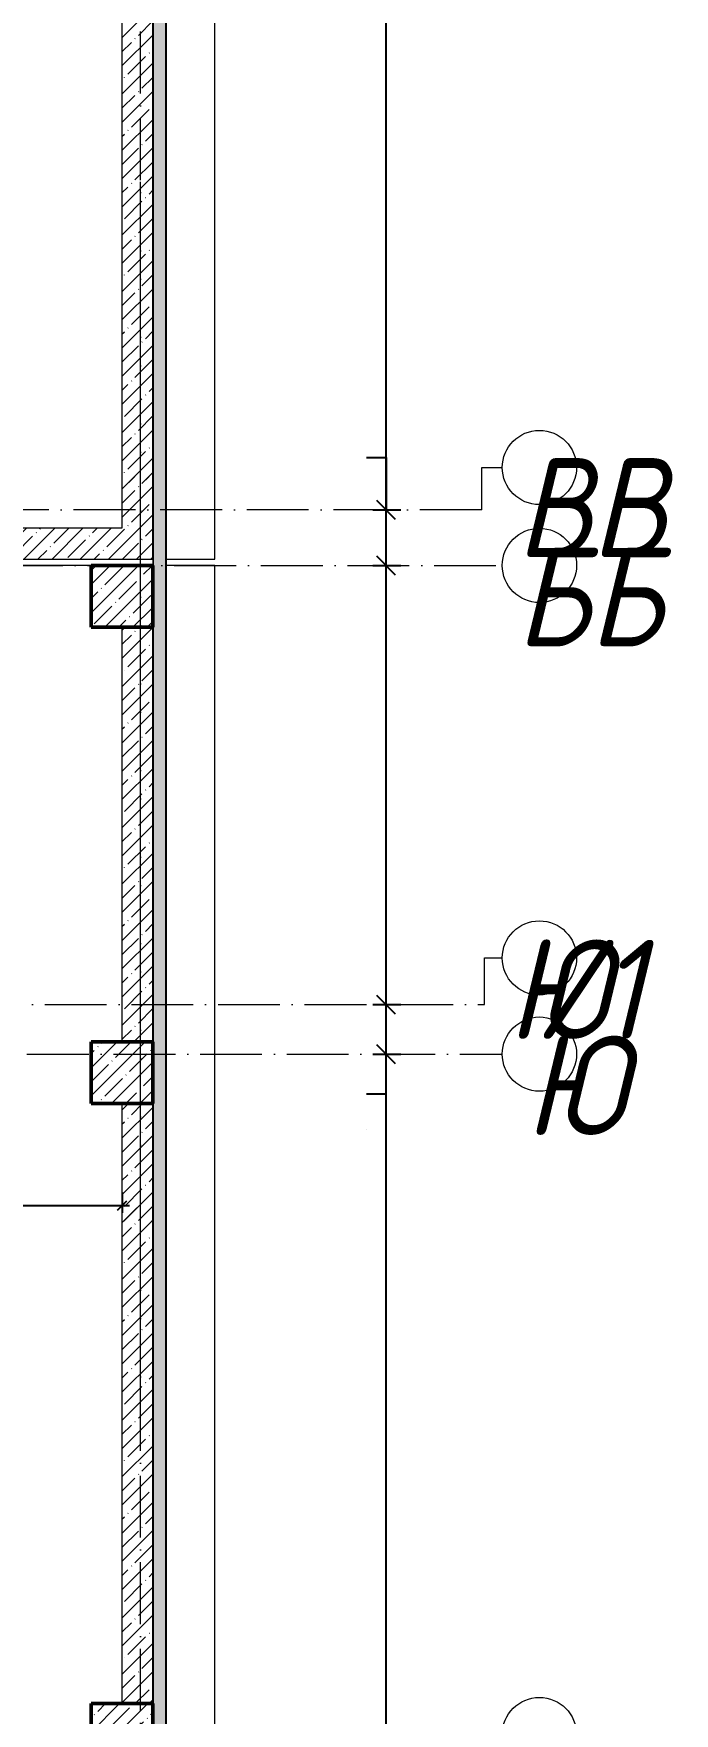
# Model space of a CAD drawing. Header units: millimetres. Extents: x -356862 to 418287, y 0 to 839748.
# Drawn here: x -250466 to -245286, y 496518 to 510096 of the extents above; entities that cross this region are included whole.
import ezdxf

# ---------------------------------------------------------------- set-up
doc = ezdxf.new("R2010")
doc.units = ezdxf.units.MM
doc.linetypes.add('50_200_ШТРИХ_1Т_ш5_п1_п1_', pattern=[700, 500, -100, 0, -100])
for name, color, linetype, lineweight in [('A-____-____-DIMS', 7, 'Continuous', 9), ('A-FLOR-____-OTLN', 7, 'Continuous', 9), ('A-WALL-____-MCUT', 7, 'Continuous', 13), ('A-WALL-____-MCUT-1', 7, 'Continuous', 9), ('A-WALL-____-MCUT-3', 7, 'Continuous', 9), ('A-WALL-____-PATT-1', 7, 'Continuous', 9), ('A-WALL-FNSH-MCUT-1', 7, 'Continuous', 9), ('S-COLS-____-MCUT', 7, 'Continuous', 50), ('S-COLS-____-OTLN', 7, 'Continuous', 9), ('S-GRID-____-IDEN', 7, 'Continuous', 9), ('S-GRID-____-OTLN', 7, 'Continuous', 9), ('S-GRID-____-OTLN-1', 7, '50_200_ШТРИХ_1Т_ш5_п1_п1_', 9)]:
    doc.layers.add(name, color=color, linetype=linetype, lineweight=lineweight)
doc.styles.add('ISOCPEUR_I', font='isocpeui.ttf', dxfattribs={"width": 0.9, "height": 2.5})
doc.styles.add('ISOCPEUR_I_7', font='isocpeui.ttf', dxfattribs={"width": 0.9, "height": 90})
doc.dimstyles.new('ISO-1_8_0_9К_СРЕДНИЙ_Кладочные', dxfattribs={"dimscale": 304.8, "dimtxt": 89.638306, "dimasz": 0.246063, "dimexe": 0.19685, "dimexo": 0, "dimgap": 0, "dimtad": 1, "dimdec": 3, "dimrnd": 0.001, "dimdsep": 46, "dimtxsty": 'ISOCPEUR_I_7', "dimblk1": 'OBLIQUE', "dimblk2": 'OBLIQUE', "dimsah": 1, "dimcen": 0.09, "dimdle": 0.19685, "dimazin": 0, "dimtfac": 1, "dimtdec": 4, "dimtix": 1, "dimtmove": 2, "dimatfit": 3, "dimfxl": 1, "dimtvp": 1, "dimtolj": 1, "dimtzin": 0, "dimarcsym": 2})
doc.dimstyles.new('ISO-2_5_0_9К_БОЛЬШОЙ_ОСИ', dxfattribs={"dimscale": 304.8, "dimtxt": 248.995294, "dimasz": 0.492126, "dimexe": 0.393701, "dimexo": 0, "dimgap": 0, "dimtad": 1, "dimdec": 0, "dimzin": 0, "dimdsep": 46, "dimtxsty": 'ISOCPEUR_I', "dimblk1": 'OBLIQUE', "dimblk2": 'OBLIQUE', "dimsah": 1, "dimcen": 0.09, "dimdle": 0.393701, "dimazin": 0, "dimtfac": 1, "dimtdec": 4, "dimtix": 1, "dimtmove": 0, "dimatfit": 3, "dimfxl": 1, "dimtvp": 1, "dimtolj": 1, "dimtzin": 0, "dimarcsym": 2})
doc.dimstyles.new('ISO-2_5_0_9К_БОЛЬШОЙ_ОСИ_1', dxfattribs={"dimscale": 304.8, "dimtxt": 248.995294, "dimasz": 0.492126, "dimexe": 0.393701, "dimexo": 0, "dimgap": 0, "dimtad": 1, "dimdec": 0, "dimzin": 0, "dimdsep": 46, "dimtxsty": 'ISOCPEUR_I', "dimblk1": 'OBLIQUE', "dimblk2": 'OBLIQUE', "dimsah": 1, "dimcen": 0.09, "dimdle": 0.393701, "dimazin": 0, "dimtfac": 1, "dimtdec": 4, "dimtix": 1, "dimtmove": 1, "dimatfit": 3, "dimfxl": 1, "dimtvp": 1, "dimtolj": 1, "dimtzin": 0, "dimarcsym": 2})
pattern_1 = [(45, (-350751.34, 459015.94), (-114.04925, 114.04925), []), (45, (-350637.3, 459015.94), (-114.04925, 114.04925), [201.612, -40.322, 3.353, -36.97])]
pattern_2 = [(45, (-101000, -46531.04), (-114.04925, 114.04925), []), (45, (-100885.95, -46531.04), (-114.04925, 114.04925), [201.613, -40.323, 3.353, -36.97])]
pattern_3 = [(45, (-101000, -42681.04), (-114.04925, 114.04925), []), (45, (-100885.95, -42681.04), (-114.04925, 114.04925), [201.613, -40.323, 3.353, -36.97])]
pattern_4 = [(45, (-350751.34, 459015.94), (-114.04925, 114.04925), []), (45, (-350637.3, 459015.94), (-114.04925, 114.04925), [201.612, -40.322, 3.353, -36.97])]

# ---------------------------------------------------------------- blocks, each defined once
blk = doc.blocks.new('BSC_Колонна _Прямоугольная - 500х500-V125-АР1_Кладочный план подвала в осях 1-64_Ю-ЯЯ')
at = {"layer": 'S-COLS-____-OTLN'}
h = blk.add_hatch(dxfattribs=at)
h.set_pattern_fill('FP_141', color=256, style=0, pattern_type=2)
h.set_pattern_definition(pattern_2)
h.paths.add_polyline_path([(-250, -250), (250, -250), (250, 250), (-250, 250)], flags=0)
at = {"layer": 'S-COLS-____-MCUT'}
for p, q in [((250, 250), (-250, 250)), ((-250, 250), (-250, -250)), ((250, -250), (250, 250)), ((-250, -250), (250, -250))]:
    blk.add_line(p, q, dxfattribs=at)
blk = doc.blocks.new('BSC_Колонна _Прямоугольная - 500х500-V127-АР1_Кладочный план подвала в осях 1-64_Ю-ЯЯ')
at = {"layer": 'S-COLS-____-OTLN'}
h = blk.add_hatch(dxfattribs=at)
h.set_pattern_fill('FP_143', color=256, style=0, pattern_type=2)
h.set_pattern_definition(pattern_3)
h.paths.add_polyline_path([(-250, -250), (250, -250), (250, 250), (-250, 250)], flags=0)
at = {"layer": 'S-COLS-____-MCUT'}
for p, q in [((250, 250), (-250, 250)), ((-250, 250), (-250, -250)), ((250, -250), (250, 250)), ((-250, -250), (250, -250))]:
    blk.add_line(p, q, dxfattribs=at)
blk = doc.blocks.new('Ось сетки - Круг_Ø6_00__ISO-2_5_0_9K_-25732049-АР1_Кладочный план подвала в осях 1-64_Ю-ЯЯ')
at = {"layer": 'S-GRID-____-IDEN'}
blk.add_circle((0, 0), 3, dxfattribs=at)
blk = doc.blocks.new('_Oblique')
at = {"color": 0, "linetype": 'ByBlock', "lineweight": -2}
blk.add_line((-0.5, -0.5), (0.5, 0.5), dxfattribs=at)
blk = doc.blocks.new('*D8369')
at = {"layer": 'A-____-____-DIMS', "color": 0, "lineweight": -2, "transparency": 16777216}
for p, q in [((-247723, 502247), (-247497, 502247)), ((-247617, 501727), (-247617, 502367)), ((-247723, 501847), (-247497, 501847)), ((-247617, 501527), (-247617, 501847)), ((-247775, 501527), (-247617, 501527))]:
    blk.add_line(p, q, dxfattribs=at)
at = {"layer": 'Defpoints', "color": 0, "transparency": 16777216}
for p in [(-247723, 502247), (-247617, 502247), (-247723, 501847)]:
    blk.add_point(p, dxfattribs=at)
at = {"layer": 'A-____-____-DIMS', "color": 0, "lineweight": -2, "transparency": 16777216, "xscale": 150, "yscale": 150, "zscale": 150}
for p, rotation in [((-247617, 502247), 90), ((-247617, 501847), 270)]:
    blk.add_blockref('_Oblique', p, dxfattribs=dict(at, rotation=rotation))
at = {"layer": 'A-____-____-DIMS', "color": 0, "transparency": 16777216, "insert": (-247779, 501233), "char_height": 2.5, "width": 591.84, "attachment_point": 1, "rotation": 90, "line_spacing_factor": 1.149209, "style": 'ISOCPEUR_I'}
blk.add_mtext('\\A1;400', dxfattribs=at)
blk = doc.blocks.new('*D8370')
at = {"layer": 'A-____-____-DIMS', "color": 0, "lineweight": -2, "transparency": 16777216}
for p, q in [((-247617, 502127), (-247617, 505917)), ((-247723, 505797), (-247497, 505797)), ((-247723, 502247), (-247497, 502247))]:
    blk.add_line(p, q, dxfattribs=at)
at = {"layer": 'Defpoints', "color": 0, "transparency": 16777216}
for p in [(-247723, 505797), (-247617, 505797), (-247723, 502247)]:
    blk.add_point(p, dxfattribs=at)
at = {"layer": 'A-____-____-DIMS', "color": 0, "lineweight": -2, "transparency": 16777216, "xscale": 150, "yscale": 150, "zscale": 150}
for p, rotation in [((-247617, 505797), 90), ((-247617, 502247), 270)]:
    blk.add_blockref('_Oblique', p, dxfattribs=dict(at, rotation=rotation))
at = {"layer": 'A-____-____-DIMS', "color": 0, "transparency": 16777216, "insert": (-247618, 504022), "char_height": 2.5, "width": 758.48, "attachment_point": 5, "rotation": 90, "style": 'ISOCPEUR_I'}
blk.add_mtext('\\A1;3550', dxfattribs=at)
blk = doc.blocks.new('*D8371')
at = {"layer": 'A-____-____-DIMS', "color": 0, "lineweight": -2, "transparency": 16777216}
for p, q in [((-247775, 506670), (-247617, 506670)), ((-247617, 506670), (-247617, 506247)), ((-247617, 505677), (-247617, 506367)), ((-247723, 506247), (-247497, 506247)), ((-247723, 505797), (-247497, 505797))]:
    blk.add_line(p, q, dxfattribs=at)
at = {"layer": 'Defpoints', "color": 0, "transparency": 16777216}
for p in [(-247723, 506247), (-247617, 506247), (-247723, 505797)]:
    blk.add_point(p, dxfattribs=at)
at = {"layer": 'A-____-____-DIMS', "color": 0, "lineweight": -2, "transparency": 16777216, "xscale": 150, "yscale": 150, "zscale": 150}
for p, rotation in [((-247617, 506247), 90), ((-247617, 505797), 270)]:
    blk.add_blockref('_Oblique', p, dxfattribs=dict(at, rotation=rotation))
at = {"layer": 'A-____-____-DIMS', "color": 0, "transparency": 16777216, "insert": (-247779, 506376), "char_height": 2.5, "width": 591.84, "attachment_point": 1, "rotation": 90, "line_spacing_factor": 1.149209, "style": 'ISOCPEUR_I'}
blk.add_mtext('\\A1;450', dxfattribs=at)
blk = doc.blocks.new('*D8372')
at = {"layer": 'A-____-____-DIMS', "color": 0, "lineweight": -2, "transparency": 16777216}
for p, q in [((-247723, 510947), (-247497, 510947)), ((-247617, 506127), (-247617, 511067)), ((-247723, 506247), (-247497, 506247))]:
    blk.add_line(p, q, dxfattribs=at)
at = {"layer": 'Defpoints', "color": 0, "transparency": 16777216}
for p in [(-247723, 510947), (-247617, 510947), (-247723, 506247)]:
    blk.add_point(p, dxfattribs=at)
at = {"layer": 'A-____-____-DIMS', "color": 0, "lineweight": -2, "transparency": 16777216, "xscale": 150, "yscale": 150, "zscale": 150}
for p, rotation in [((-247617, 510947), 90), ((-247617, 506247), 270)]:
    blk.add_blockref('_Oblique', p, dxfattribs=dict(at, rotation=rotation))
at = {"layer": 'A-____-____-DIMS', "color": 0, "transparency": 16777216, "insert": (-247618, 508597), "char_height": 2.5, "width": 781.46, "attachment_point": 5, "rotation": 90, "style": 'ISOCPEUR_I'}
blk.add_mtext('\\A1;4700', dxfattribs=at)
blk = doc.blocks.new('BSC_Колонна _Прямоугольная - 500х500-V36-АР1_Кладочный план подвала в осях 1-64_А-ГГ')
at = {"layer": 'S-COLS-____-OTLN'}
h = blk.add_hatch(dxfattribs=at)
h.set_pattern_fill('FP_47', color=256, style=0, pattern_type=2)
h.set_pattern_definition([(45, (-101000, -37331.04), (-114.04925, 114.04925), []), (45, (-100885.95, -37331.04), (-114.04925, 114.04925), [201.613, -40.323, 3.353, -36.97])])
h.paths.add_polyline_path([(-250, -250), (250, -250), (250, 250), (-250, 250)], flags=0)
at = {"layer": 'S-COLS-____-MCUT'}
for p, q in [((250, 250), (-250, 250)), ((-250, 250), (-250, -250)), ((250, -250), (250, 250)), ((-250, -250), (250, -250))]:
    blk.add_line(p, q, dxfattribs=at)
blk = doc.blocks.new('BSC_Колонна _Прямоугольная - 500х500-V128-АР1_Кладочный план подвала в осях 1-64_А-ГГ')
at = {"layer": 'S-COLS-____-OTLN'}
h = blk.add_hatch(dxfattribs=at)
h.set_pattern_fill('FP_144', color=256, style=0, pattern_type=2)
h.set_pattern_definition(pattern_2)
h.paths.add_polyline_path([(-250, -250), (250, -250), (250, 250), (-250, 250)], flags=0)
at = {"layer": 'S-COLS-____-MCUT'}
for p, q in [((250, 250), (-250, 250)), ((-250, 250), (-250, -250)), ((250, -250), (250, 250)), ((-250, -250), (250, -250))]:
    blk.add_line(p, q, dxfattribs=at)
blk = doc.blocks.new('BSC_Колонна _Прямоугольная - 500х500-V130-АР1_Кладочный план подвала в осях 1-64_А-ГГ')
at = {"layer": 'S-COLS-____-OTLN'}
h = blk.add_hatch(dxfattribs=at)
h.set_pattern_fill('FP_146', color=256, style=0, pattern_type=2)
h.set_pattern_definition(pattern_3)
h.paths.add_polyline_path([(-250, -250), (250, -250), (250, 250), (-250, 250)], flags=0)
at = {"layer": 'S-COLS-____-MCUT'}
for p, q in [((250, 250), (-250, 250)), ((-250, 250), (-250, -250)), ((250, -250), (250, 250)), ((-250, -250), (250, -250))]:
    blk.add_line(p, q, dxfattribs=at)
blk = doc.blocks.new('Ось сетки - Круг_Ø6_00__ISO-2_5_0_9K_-25732049-АР1_Кладочный план подвала в осях 1-64_А-ГГ')
at = {"layer": 'S-GRID-____-IDEN'}
blk.add_circle((0, 0), 3, dxfattribs=at)
blk = doc.blocks.new('*D8141')
at = {"layer": 'A-____-____-DIMS', "color": 0, "lineweight": -2, "transparency": 16777216}
for p, q in [((-247723, 501847), (-247497, 501847)), ((-247617, 496227), (-247617, 501967)), ((-247723, 496347), (-247497, 496347))]:
    blk.add_line(p, q, dxfattribs=at)
at = {"layer": 'Defpoints', "color": 0, "transparency": 16777216}
for p in [(-247723, 501847), (-247617, 501847), (-247723, 496347)]:
    blk.add_point(p, dxfattribs=at)
at = {"layer": 'A-____-____-DIMS', "color": 0, "lineweight": -2, "transparency": 16777216, "xscale": 150, "yscale": 150, "zscale": 150}
for p, rotation in [((-247617, 501847), 90), ((-247617, 496347), 270)]:
    blk.add_blockref('_Oblique', p, dxfattribs=dict(at, rotation=rotation))
at = {"layer": 'A-____-____-DIMS', "color": 0, "transparency": 16777216, "insert": (-247618, 499097), "char_height": 2.5, "width": 758.48, "attachment_point": 5, "rotation": 90, "style": 'ISOCPEUR_I'}
blk.add_mtext('\\A1;5500', dxfattribs=at)
blk = doc.blocks.new('*D8142')
at = {"layer": 'A-____-____-DIMS', "color": 0, "lineweight": -2, "transparency": 16777216}
for p, q in [((-247723, 502247), (-247497, 502247)), ((-247617, 501727), (-247617, 502367)), ((-247723, 501847), (-247497, 501847)), ((-247617, 501527), (-247617, 501847)), ((-247775, 501527), (-247617, 501527))]:
    blk.add_line(p, q, dxfattribs=at)
at = {"layer": 'Defpoints', "color": 0, "transparency": 16777216}
for p in [(-247723, 502247), (-247617, 502247), (-247723, 501847)]:
    blk.add_point(p, dxfattribs=at)
at = {"layer": 'A-____-____-DIMS', "color": 0, "lineweight": -2, "transparency": 16777216, "xscale": 150, "yscale": 150, "zscale": 150}
for p, rotation in [((-247617, 502247), 90), ((-247617, 501847), 270)]:
    blk.add_blockref('_Oblique', p, dxfattribs=dict(at, rotation=rotation))
at = {"layer": 'A-____-____-DIMS', "color": 0, "transparency": 16777216, "insert": (-247779, 501233), "char_height": 2.5, "width": 591.84, "attachment_point": 1, "rotation": 90, "line_spacing_factor": 1.149209, "style": 'ISOCPEUR_I'}
blk.add_mtext('\\A1;400', dxfattribs=at)
blk = doc.blocks.new('*D8263')
at = {"layer": 'A-____-____-DIMS', "color": 0, "lineweight": -2, "transparency": 16777216}
for p, q in [((-254911, 500623), (-249691, 500623)), ((-254851, 500287), (-254851, 500683)), ((-249751, 500729), (-249751, 500563))]:
    blk.add_line(p, q, dxfattribs=at)
at = {"layer": 'Defpoints', "color": 0, "transparency": 16777216}
for p in [(-249751, 500729), (-249751, 500623), (-254851, 500287)]:
    blk.add_point(p, dxfattribs=at)
at = {"layer": 'A-____-____-DIMS', "color": 0, "lineweight": -2, "transparency": 16777216, "xscale": 75, "yscale": 75, "zscale": 75, "rotation": 180}
blk.add_blockref('_Oblique', (-254851, 500623), dxfattribs=at)
at = {"layer": 'A-____-____-DIMS', "color": 0, "lineweight": -2, "transparency": 16777216, "xscale": 75, "yscale": 75, "zscale": 75}
blk.add_blockref('_Oblique', (-249751, 500623), dxfattribs=at)
at = {"layer": 'A-____-____-DIMS', "color": 0, "transparency": 16777216, "insert": (-252301, 500668), "char_height": 90, "width": 504.73, "attachment_point": 5, "style": 'ISOCPEUR_I_7'}
blk.add_mtext('\\A1;5100', dxfattribs=at)

msp = doc.modelspace()

# ---------------------------------------------------------------- hatches: boundary and pattern name
at = {"layer": 'A-WALL-____-PATT-1'}
h = msp.add_hatch(dxfattribs=at)
h.set_pattern_fill('FP_54', color=256, style=0, pattern_type=2)
h.set_pattern_definition([(0, (-350751.34, 459015.94), (120.967, 69.841), [80.645, -161.29]), (120, (-350751.34, 459015.94), (-120.96808, 69.84086), [80.645, -161.29]), (60, (-350751.34, 459015.94), (-8e-05, 139.68186), [0, -161.29, 80.645, 0])])
h.paths.add_polyline_path([(-249448.8855, 500496.983), (-249399.3432, 500496.983), (-249399.3432, 544798.983), (-249499.3432, 544798.983), (-249499.3432, 500496.983)], flags=0)
h = msp.add_hatch(dxfattribs=at)
h.set_pattern_fill('FP_1', color=256, style=0, pattern_type=2)
h.set_pattern_definition(pattern_1)
h.paths.add_polyline_path([(-249751.3432, 506096.983), (-249501.3432, 506096.983), (-249501.3432, 514196.983), (-249751.3432, 514196.983), (-249751.3432, 506553.2468)], flags=0)
h = msp.add_hatch(dxfattribs=at)
h.set_pattern_fill('FP_1', color=256, style=0, pattern_type=2)
h.set_pattern_definition(pattern_4)
h.paths.add_polyline_path([(-249501.3432, 506096.983), (-249501.3432, 506517.1216), (-249751.3432, 506517.1216), (-249751.3432, 506096.983)], flags=0)
h = msp.add_hatch(dxfattribs=at)
h.set_pattern_fill('FP_91', color=256, style=0, pattern_type=2)
h.set_pattern_definition([(0, (-350751.34, 459015.94), (120.968, 69.841), [80.645, -161.29]), (120, (-350751.34, 459015.94), (-120.96808, 69.84086), [80.645, -161.29]), (60, (-350751.34, 459015.94), (-8e-05, 139.68186), [0, -161.29, 80.645, 0])])
h.paths.add_polyline_path([(-249399.3432, 457094.983), (-249399.3432, 506517.1216), (-249499.3432, 506517.1216), (-249499.3432, 457094.983)], flags=0)
h = msp.add_hatch(dxfattribs=at)
h.set_pattern_fill('FP_1', color=256, style=0, pattern_type=2)
h.set_pattern_definition(pattern_1)
h.paths.add_polyline_path([(-249501.3432, 505846.983), (-249501.3432, 506096.983), (-253901.3432, 506096.983), (-253901.3432, 505846.983), (-251787.2868, 505846.983)], flags=0)
h = msp.add_hatch(dxfattribs=at)
h.set_pattern_fill('FP_1', color=256, style=0, pattern_type=2)
h.set_pattern_definition(pattern_4)
h.paths.add_polyline_path([(-249501.3432, 505846.983), (-249501.3432, 506096.983), (-253901.3432, 506096.983), (-253901.3432, 505846.983), (-251786.5304, 505846.983)], flags=0)
h = msp.add_hatch(dxfattribs=at)
h.set_pattern_fill('FP_1', color=256, style=0, pattern_type=2)
h.set_pattern_definition(pattern_1)
h.paths.add_polyline_path([(-249751.3432, 501946.983), (-249501.3432, 501946.983), (-249501.3432, 505296.983), (-249751.3432, 505296.983)], flags=0)
h = msp.add_hatch(dxfattribs=at)
h.set_pattern_fill('FP_1', color=256, style=0, pattern_type=2)
h.set_pattern_definition(pattern_4)
h.paths.add_polyline_path([(-249501.3432, 501946.983), (-249501.3432, 505296.983), (-249751.3432, 505296.983), (-249751.3432, 501946.983)], flags=0)
h = msp.add_hatch(dxfattribs=at)
h.set_pattern_fill('FP_1', color=256, style=0, pattern_type=2)
h.set_pattern_definition(pattern_1)
h.paths.add_polyline_path([(-249501.3432, 500496.983), (-249501.3432, 501446.983), (-249751.3432, 501446.983), (-249751.3432, 500496.983)], flags=0)
h = msp.add_hatch(dxfattribs=at)
h.set_pattern_fill('FP_1', color=256, style=0, pattern_type=2)
h.set_pattern_definition(pattern_4)
h.paths.add_polyline_path([(-249501.3432, 496596.983), (-249501.3432, 501446.983), (-249751.3432, 501446.983), (-249751.3432, 496596.983)], flags=0)

# ---------------------------------------------------------------- linework, layer by layer
at = {"layer": 'A-FLOR-____-OTLN'}
for p, q in [((-249001.3432, 505846.983), (-249001.3432, 542353.6147)), ((-249001.3432, 505846.983), (-249001.3432, 506517.1216)), ((-250001.3432, 505796.983), (-252901.3432, 505796.983)), ((-250001.3432, 505796.983), (-252901.3432, 505796.983)), ((-249391.3432, 505846.983), (-249001.3432, 505846.983)), ((-249391.3432, 505846.983), (-249001.3432, 505846.983)), ((-249001.3432, 505796.983), (-249391.3432, 505796.983)), ((-249001.3432, 505796.983), (-249391.3432, 505796.983)), ((-249001.3432, 500496.983), (-249001.3432, 505796.983)), ((-249001.3432, 456596.983), (-249001.3432, 505796.983))]:
    msp.add_line(p, q, dxfattribs=at)
at = {"layer": 'A-WALL-____-MCUT'}
for p, q in [((-249399.3432, 544798.983), (-249399.3432, 500496.983)), ((-249391.3432, 500496.983), (-249391.3432, 544806.983)), ((-249399.3432, 506517.1216), (-249399.3432, 456994.983)), ((-249391.3432, 456986.983), (-249391.3432, 506517.1216))]:
    msp.add_line(p, q, dxfattribs=at)
at = {"layer": 'A-WALL-____-MCUT-1'}
for p, q in [((-249751.3432, 514196.983), (-249751.3432, 506096.983)), ((-249501.3432, 506096.983), (-249501.3432, 514196.983)), ((-249751.3432, 506517.1216), (-249751.3432, 506096.983)), ((-249501.3432, 505846.983), (-249501.3432, 506517.1216)), ((-249751.3432, 506096.983), (-253651.3432, 506096.983)), ((-249751.3432, 506096.983), (-253651.3432, 506096.983)), ((-249501.3432, 505846.983), (-249501.3432, 506096.983)), ((-253901.3432, 505846.983), (-249501.3432, 505846.983)), ((-253901.3432, 505846.983), (-249501.3432, 505846.983)), ((-249751.3432, 505296.983), (-249751.3432, 501946.983)), ((-249751.3432, 505296.983), (-249751.3432, 501946.983)), ((-249501.3432, 501946.983), (-249501.3432, 505296.983)), ((-249501.3432, 501946.983), (-249501.3432, 505296.983)), ((-249751.3432, 501446.983), (-249751.3432, 500496.983)), ((-249751.3432, 501446.983), (-249751.3432, 496596.983)), ((-249501.3432, 500496.983), (-249501.3432, 501446.983)), ((-249501.3432, 496596.983), (-249501.3432, 501446.983))]:
    msp.add_line(p, q, dxfattribs=at)
at = {"layer": 'A-WALL-____-MCUT-3'}
for p, q in [((-249499.3432, 544698.983), (-249499.3432, 500496.983)), ((-249499.3432, 506517.1216), (-249499.3432, 457094.983))]:
    msp.add_line(p, q, dxfattribs=at)
at = {"layer": 'A-WALL-FNSH-MCUT-1'}
for p, q in [((-249501.3432, 506096.983), (-249501.3432, 505796.983)), ((-249501.3432, 505846.983), (-249501.3432, 505796.983)), ((-249501.3432, 505296.983), (-249501.3432, 501946.983)), ((-249501.3432, 505296.983), (-249501.3432, 501946.983)), ((-249501.3432, 501446.983), (-249501.3432, 500496.983)), ((-249501.3432, 501446.983), (-249501.3432, 496596.983))]:
    msp.add_line(p, q, dxfattribs=at)
at = {"layer": 'S-GRID-____-OTLN'}
for p, q in [((-246842.4707, 506588.7195), (-246676.9366, 506588.7195)), ((-246842.4707, 506246.983), (-246842.4707, 506588.7195)), ((-246842.4707, 506588.7195), (-246676.9366, 506588.7195)), ((-246842.4707, 506246.983), (-246842.4707, 506588.7195)), ((-246822.0821, 502624.2215), (-246676.9366, 502624.2215)), ((-246822.0821, 502246.983), (-246822.0821, 502624.2215)), ((-246822.0821, 502624.2215), (-246676.9366, 502624.2215)), ((-246822.0821, 502246.983), (-246822.0821, 502624.2215))]:
    msp.add_line(p, q, dxfattribs=at)
at = {"layer": 'S-GRID-____-OTLN-1'}
for p, q in [((-249601.3432, 499110.3507), (-249601.3432, 549908.7924)), ((-249601.3432, 454533.3346), (-249601.3432, 508896.9006)), ((-246842.4707, 506246.983), (-257730.0789, 506246.983)), ((-246842.4707, 506246.983), (-257730.0789, 506246.983)), ((-257730.0789, 505796.983), (-246676.9366, 505796.983)), ((-257730.0789, 505796.983), (-246676.9366, 505796.983)), ((-276279.0288, 502246.983), (-246822.0821, 502246.983)), ((-276279.0288, 502246.983), (-246822.0821, 502246.983)), ((-283424.5728, 501846.983), (-246676.9366, 501846.983)), ((-283424.5728, 501846.983), (-246676.9366, 501846.983))]:
    msp.add_line(p, q, dxfattribs=at)

# ---------------------------------------------------------------- block references
at = {"layer": 'S-COLS-____-OTLN'}
for name, p in [('BSC_Колонна _Прямоугольная - 500х500-V125-АР1_Кладочный план подвала в осях 1-64_Ю-ЯЯ', (-249751.3432, 505546.983)), ('BSC_Колонна _Прямоугольная - 500х500-V128-АР1_Кладочный план подвала в осях 1-64_А-ГГ', (-249751.3432, 505546.983)), ('BSC_Колонна _Прямоугольная - 500х500-V127-АР1_Кладочный план подвала в осях 1-64_Ю-ЯЯ', (-249751.3432, 501696.983)), ('BSC_Колонна _Прямоугольная - 500х500-V130-АР1_Кладочный план подвала в осях 1-64_А-ГГ', (-249751.3432, 501696.983)), ('BSC_Колонна _Прямоугольная - 500х500-V36-АР1_Кладочный план подвала в осях 1-64_А-ГГ', (-249751.3432, 496346.983))]:
    msp.add_blockref(name, p, dxfattribs=at)
at = {"layer": 'S-GRID-____-IDEN', "xscale": 99.99999999999993, "yscale": 99.99999999999993, "zscale": 99.99999999999993}
for name, p, rotation in [('Ось сетки - Круг_Ø6_00__ISO-2_5_0_9K_-25732049-АР1_Кладочный план подвала в осях 1-64_Ю-ЯЯ', (-246376.9366, 506588.7195), 89.99999999999982), ('Ось сетки - Круг_Ø6_00__ISO-2_5_0_9K_-25732049-АР1_Кладочный план подвала в осях 1-64_А-ГГ', (-246376.9366, 506588.7195), 89.99999999999982), ('Ось сетки - Круг_Ø6_00__ISO-2_5_0_9K_-25732049-АР1_Кладочный план подвала в осях 1-64_Ю-ЯЯ', (-246376.9366, 505796.983), 269.9999999999995), ('Ось сетки - Круг_Ø6_00__ISO-2_5_0_9K_-25732049-АР1_Кладочный план подвала в осях 1-64_А-ГГ', (-246376.9366, 505796.983), 269.9999999999995), ('Ось сетки - Круг_Ø6_00__ISO-2_5_0_9K_-25732049-АР1_Кладочный план подвала в осях 1-64_Ю-ЯЯ', (-246376.9366, 502624.2215), 269.9999999999994), ('Ось сетки - Круг_Ø6_00__ISO-2_5_0_9K_-25732049-АР1_Кладочный план подвала в осях 1-64_А-ГГ', (-246376.9366, 502624.2215), 269.9999999999994), ('Ось сетки - Круг_Ø6_00__ISO-2_5_0_9K_-25732049-АР1_Кладочный план подвала в осях 1-64_Ю-ЯЯ', (-246376.9366, 501846.983), 269.9999999999995), ('Ось сетки - Круг_Ø6_00__ISO-2_5_0_9K_-25732049-АР1_Кладочный план подвала в осях 1-64_А-ГГ', (-246376.9366, 501846.983), 269.9999999999995), ('Ось сетки - Круг_Ø6_00__ISO-2_5_0_9K_-25732049-АР1_Кладочный план подвала в осях 1-64_А-ГГ', (-246376.9366, 496346.983), 269.9999999999995)]:
    msp.add_blockref(name, p, dxfattribs=dict(at, rotation=rotation))

# ---------------------------------------------------------------- texts
at = {"layer": 'S-GRID-____-IDEN', "char_height": 800, "attachment_point": 1, "style": 'ISOCPEUR_I'}
for s, insert, width in [('ВВ', (-246562.0071, 506664.7953), 447.341625), ('ВВ', (-246562.0071, 506664.7953), 447.341625), ('ББ', (-246567.1661, 505943.6154), 447.341625), ('ББ', (-246567.1661, 505943.6154), 447.341625), ('\\fISOCPEUR|b0|i1|c204|p34|;\\W.9;Ю', (-246635.5661, 502770.854), 266.961937), ('\\fISOCPEUR|b0|i1|c204|p34|;\\W.9;Ю', (-246635.5661, 502770.854), 266.961937), ('/1', (-246415.3005, 502770.854), 346.329), ('/1', (-246415.3005, 502770.854), 346.329), ('\\fISOCPEUR|b0|i1|c204|p34|;\\W.9;Ю', (-246492.9161, 501993.6154), 266.961937), ('\\fISOCPEUR|b0|i1|c204|p34|;\\W.9;Ю', (-246492.9161, 501993.6154), 266.961937)]:
    msp.add_mtext(s, dxfattribs=dict(at, insert=insert, width=width))

# ---------------------------------------------------------------- dimensions: what is measured, and where the dimension line sits
at = {"layer": 'A-____-____-DIMS'}
for base, p1, p2, override, picture, middle in [((-247617.1018, 510946.983), (-247723.1678, 506246.983), (-247723.1678, 510946.983), {"dimtxt": 400, "dimpost": '<>', "dimfxl": 4700}, '*D8372', (-247618.3679, 508596.983)), ((-247617.1018, 505796.983), (-247723.1678, 502246.983), (-247723.1678, 505796.983), {"dimtxt": 400, "dimpost": '<>', "dimfxl": 3550}, '*D8370', (-247618.3518, 504021.983)), ((-247617.1018, 501846.983), (-247723.1678, 496346.983), (-247723.1678, 501846.983), {"dimtxt": 400, "dimpost": '<>', "dimfxl": 5500}, '*D8141', (-247618.3518, 499096.983))]:
    dim = msp.add_linear_dim(base=base, p1=p1, p2=p2, angle=90, dimstyle='ISO-2_5_0_9К_БОЛЬШОЙ_ОСИ', override=override, dxfattribs=at)
    dim.commit()
    dim.dimension.update_dxf_attribs({"geometry": picture, "text_midpoint": middle})
for base, p1, p2, override, picture, middle in [((-247617.1018, 506246.983), (-247723.1678, 505796.983), (-247723.1678, 506246.983), {"dimtxt": 400, "dimpost": '<>', "dimfxl": 450}, '*D8371', (-247777.049, 506670.0078)), ((-247617.1018, 502246.983), (-247723.1678, 501846.983), (-247723.1678, 502246.983), {"dimtxt": 400, "dimpost": '<>', "dimfxl": 400}, '*D8369', (-247777.049, 501527.2797)), ((-247617.1018, 502246.983), (-247723.1678, 501846.983), (-247723.1678, 502246.983), {"dimtxt": 400, "dimpost": '<>', "dimfxl": 400}, '*D8142', (-247777.049, 501527.2797))]:
    dim = msp.add_linear_dim(base=base, p1=p1, p2=p2, angle=90, dimstyle='ISO-2_5_0_9К_БОЛЬШОЙ_ОСИ_1', override=override, dxfattribs=at)
    dim.commit()
    dim.dimension.update_dxf_attribs({"geometry": picture, "text_midpoint": middle, "dimtype": 160, "text_rotation": 90})
dim = msp.add_linear_dim(base=(-249751.3432, 500623.2959), p1=(-254851.3432, 500286.983), p2=(-249751.3432, 500729.3619), dimstyle='ISO-1_8_0_9К_СРЕДНИЙ_Кладочные', override={"dimtxt": 400, "dimpost": '<>', "dimfxl": 5119.150234}, dxfattribs=at)
dim.commit()
dim.dimension.update_dxf_attribs({"geometry": '*D8263', "text_midpoint": (-252301.3432, 500668.2959)})

doc.saveas('drawing.dxf')
